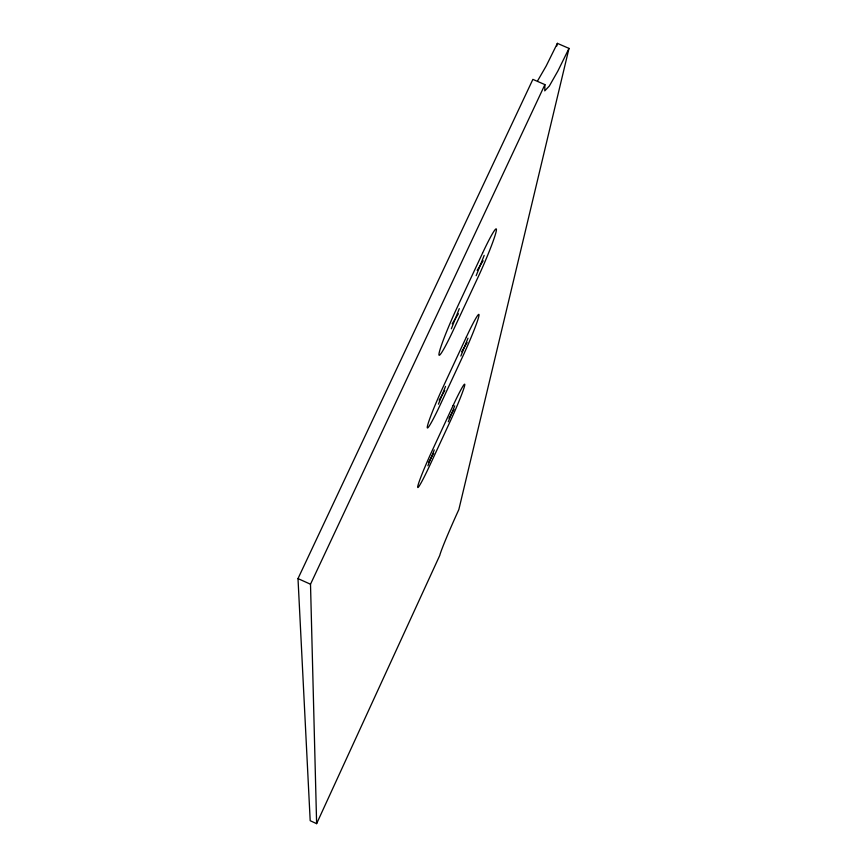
<?xml version="1.0" encoding="UTF-8"?>
<svg xmlns="http://www.w3.org/2000/svg" width="867" height="867" viewBox="0 0 867 867"><rect width="100%" height="100%" fill="white"/><g stroke="black" fill="none" stroke-linecap="round" stroke-linejoin="round"><path stroke-width="1.3" d="M569.001 48.4L458.838 509.568A41.421 1.723 -65.9 0 0 439.764 555.422L316.628 823.65L310.191 820.713L297.999 578.592L532.88 79.374L544.909 84.619L544.769 90.862L549.353 85.985L557.86 71.051L569.001 48.4L557.383 43.35L546.199 65.968L537.594 80.859M556.787 45.994L557.383 43.35M451.349 328.788L459.293 308.652M476.167 275.684L484.198 255.364M438.442 404.174L445.519 386.433M460.832 356.066L467.985 338.173M427.897 465.763L434.28 449.919M448.282 421.806L454.731 405.832M316.628 823.65L310.505 584.228L544.909 84.619M428.471 462.447L433.684 453.3M448.965 418.262L454.026 409.441M439.135 400.153L444.793 390.529M461.645 351.785L467.129 342.541M452.206 323.814L458.394 313.713M477.186 270.385L483.147 260.761M297.999 578.592L310.505 584.228M453.105 405.528L432.438 450.071A32.556 1.962 -65.9 0 0 417.742 486.56A32.556 1.962 -65.9 0 0 429.761 465.46L449.93 421.947A32.458 1.951 -66 0 0 464.701 385.306A32.458 1.951 -66 0 0 453.105 405.528M466.348 337.068L443.622 385.869A35.883 2.384 -66 0 0 427.323 426.737A35.883 2.384 -66 0 0 440.371 404.521L462.501 356.955A35.775 2.352 -66.1 0 0 478.898 315.913A35.775 2.352 -66.1 0 0 466.348 337.068M482.583 253.077L457.353 307.037A39.99 2.937 -66.2 0 0 439.06 353.422A39.99 2.937 -66.2 0 0 453.333 330.11L477.836 277.657A39.893 2.904 -66.3 0 0 496.249 231.055A39.893 2.904 -66.3 0 0 482.583 253.077"/></g></svg>
